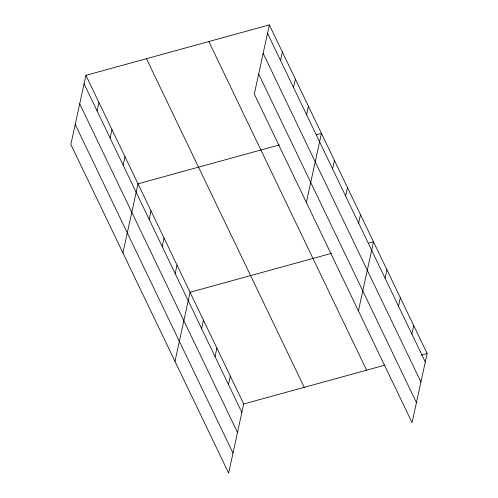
<?xml version="1.0" encoding="UTF-8"?>
<svg xmlns="http://www.w3.org/2000/svg" width="498" height="498" viewBox="0 0 498 498"><rect width="100%" height="100%" fill="white"/><g stroke="black" fill="none" stroke-linecap="round" stroke-linejoin="round"><path stroke-width="0.75" d="M85.924 75.347L70.859 144.464L228.638 473.1L243.703 403.984L85.924 75.347L269.362 24.9L427.141 353.536L412.076 422.653L254.297 94.016L269.362 24.9M97.098 110.911L98.94 102.464M110.114 138.027L111.957 129.573M123.131 165.137L124.973 156.689M122.925 252.916L137.996 183.799L279.353 144.924M149.17 219.363L151.012 210.909M162.186 246.473L164.029 238.025M175.203 273.589L177.045 265.135M174.991 361.361L190.062 292.251L331.419 253.37M201.628 328.636L203.47 320.183M215.043 356.568L216.885 348.121M280.536 60.463L282.378 52.01M228.451 384.5L230.294 376.052M293.552 87.573L295.395 79.126M306.575 114.689L308.411 106.236M306.363 202.462L321.434 133.352L316.261 134.771M332.608 168.915L334.451 160.462M345.624 196.025L347.467 187.578M358.641 223.135L360.484 214.688M358.429 310.914L373.5 241.798L368.333 243.223M385.066 278.183L386.909 269.735M398.481 306.121L400.324 297.667M411.89 334.052L413.732 325.605M243.703 403.984L385.066 365.109M421.24 355.161L427.141 353.536M267.519 33.347L425.304 361.984M263.156 53.367L420.935 382.003M258.661 73.997L416.44 402.633M208.83 41.546L366.609 370.182M146.462 58.702L304.241 387.338M84.081 83.801L241.86 412.437M79.717 103.821L237.496 432.457M75.223 124.444L233.002 453.08"/></g></svg>
